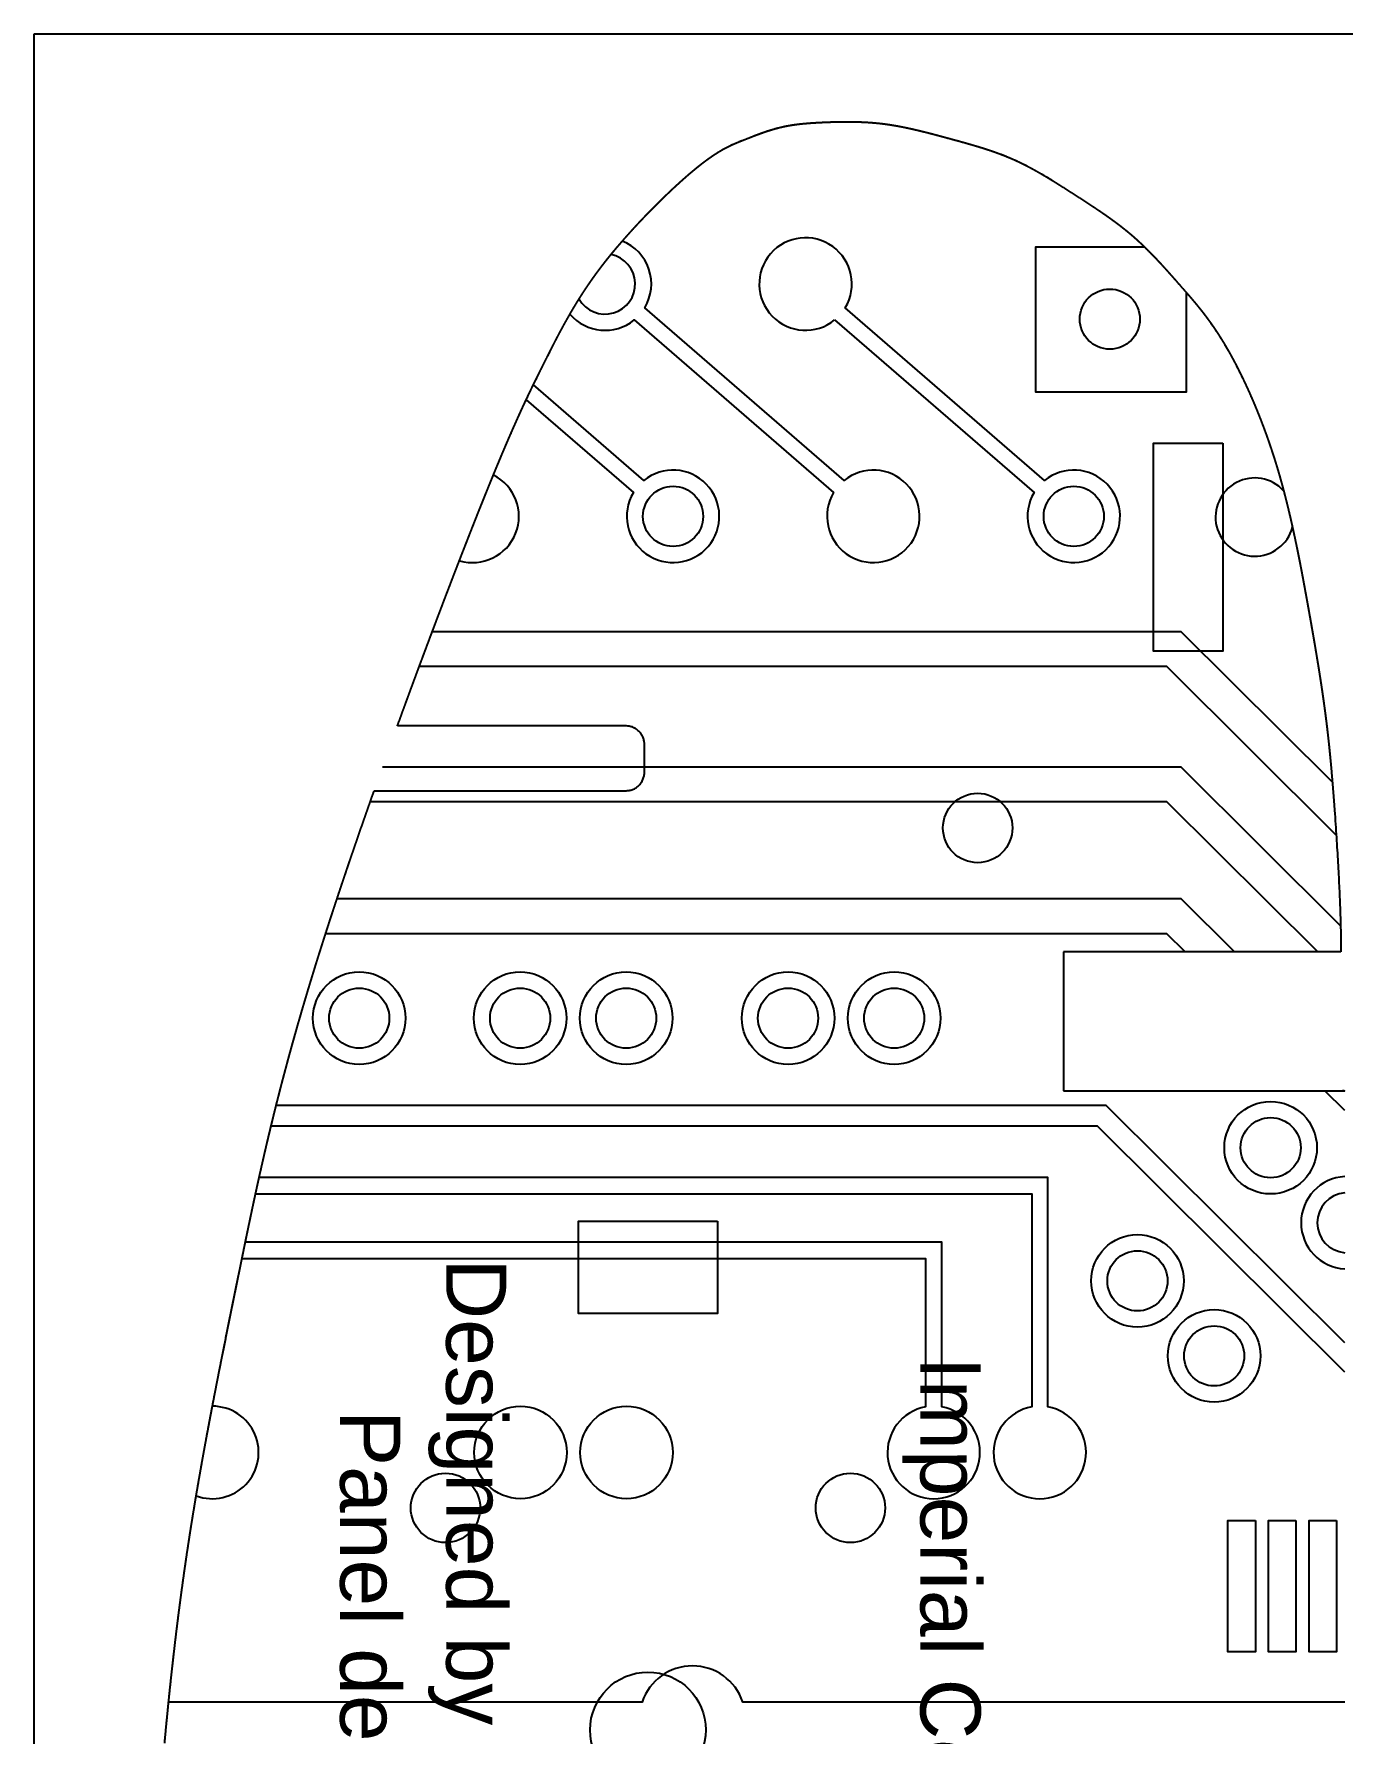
# Model space of a CAD drawing. Header units: millimetres. Extents: x -53 to 1579, y -453 to 381.
# Drawn here: x -53.4 to 3.2, y 307.8 to 381.2 of the extents above; entities that cross this region are included whole.
import ezdxf
from ezdxf.enums import TextEntityAlignment as Align

# ---------------------------------------------------------------- set-up
doc = ezdxf.new("R2010")
doc.units = ezdxf.units.MM
doc.layers.add('design1-etch', color=5, linetype='Continuous')
doc.layers.add('Print', color=250, linetype='Continuous')
doc.layers.add('toCut', color=1, linetype='Continuous', true_color=0xff0000)
doc.styles.get("Standard").update_dxf_attribs({"font": 'Arial.ttf'})

msp = doc.modelspace()

# ---------------------------------------------------------------- linework, layer by layer
for p, q in [((-53.352, 381.237), (96.648, 381.237)), ((-53.352, 381.237), (546.648, 381.237)), ((-53.352, 81.237), (-53.352, 381.237))]:
    msp.add_line(p, q)
at = {"layer": 'design1-etch'}
for points in [[(-30.187, 369.121, 0.405901), (-27.411, 368.87), (-18.793, 361.404, 11.340391), (-18.335, 361.933), (-26.952, 369.399, 0.4608), (-27.925, 372.28, 0.4608)], [(-32.081, 365.417), (-27.448, 361.404, 11.340391), (-26.99, 361.933), (-31.767, 366.072)], [(-34.966, 358.462, 0.915164), (-33.496, 362.166, 0.915164)], [(-43.773, 331.09), (-10.231, 331.09), (-10.231, 321.868, 11.340391), (-9.531, 321.868), (-9.531, 331.79), (-43.62, 331.79)], [(-44.36, 328.29), (-14.816, 328.29), (-14.816, 321.868, 11.340391), (-14.116, 321.868), (-14.116, 328.99), (-44.216, 328.99)], [(3.296, 309.11), (-22.716, 309.11, 0.716425), (-27.072, 309.11), (-47.533, 309.11)]]:
    msp.add_lwpolyline(points, format="xyb", dxfattribs=at)
msp.add_lwpolyline([(-18.747, 368.87), (-10.129, 361.404, 11.340391), (-9.671, 361.933), (-18.288, 369.399, 11.340391)], format="xyb", close=True, dxfattribs=at)
for points in [[(-3.561, 370.073), (-3.561, 365.752), (-10.056, 365.752), (-10.056, 372.037), (-5.363, 372.037)], [(2.764, 348.882), (-3.769, 355.386), (-36.139, 355.386)], [(2.931, 346.599), (-4.389, 353.886), (-36.7, 353.886)], [(3.119, 342.678), (-3.769, 349.536), (-38.286, 349.536)], [(2.133, 341.543), (-4.389, 348.036), (-38.818, 348.036)], [(-1.469, 341.543), (-3.769, 343.834), (-40.257, 343.834)], [(-3.595, 341.543), (-4.389, 342.334), (-40.747, 342.334)], [(3.296, 334.683), (2.432, 335.543)], [(3.296, 324.641), (-7.012, 334.904), (-42.884, 334.904)], [(3.296, 323.379), (-7.381, 334.01), (-43.105, 334.01)]]:
    msp.add_lwpolyline(points, dxfattribs=at)
for points in [[(-0.56, 316.959), (-0.56, 311.281), (-1.747, 311.281), (-1.747, 316.959)], [(1.19, 316.959), (1.19, 311.281), (0.003, 311.281), (0.003, 316.959)], [(2.941, 316.959), (2.941, 311.281), (1.754, 311.281), (1.754, 316.959)]]:
    msp.add_lwpolyline(points, close=True, dxfattribs=at)
for centre, radius in [((-6.855, 368.908), 1.3), ((-25.731, 360.379), 1.3), ((-8.412, 360.379), 1.3), ((-39.295, 338.68), 2), ((-32.343, 338.68), 2), ((-27.758, 338.68), 2), ((-20.761, 338.68), 2), ((-16.176, 338.68), 2), ((-39.295, 338.68), 1.3), ((-32.343, 338.68), 1.3), ((-27.758, 338.68), 1.3), ((-20.761, 338.68), 1.3), ((-16.176, 338.68), 1.3), ((0.096, 333.079), 2), ((0.096, 333.079), 1.3), ((-5.662, 327.32), 2), ((-5.662, 327.32), 1.3), ((-2.345, 324.076), 2), ((-2.345, 324.076), 1.3), ((-32.328, 319.902), 2), ((-27.743, 319.902), 2)]:
    msp.add_circle(centre, radius, dxfattribs=at)
for centre, radius, start, end in [((-28.67, 370.424), 1.3, 210.00919, 78.70406), ((-0.594, 360.347), 1.691, 42.26417, 344.88433), ((3.413, 329.835), 2, 93.33952, 266.66048), ((3.413, 329.835), 1.3, 95.14172, 264.85828), ((-45.643, 319.902), 2, 249.5677, 89.90743)]:
    msp.add_arc(centre, radius, start, end, dxfattribs=at)
at = {"layer": 'toCut'}
for points in [[(-1.968, 363.544), (-1.968, 354.544), (-4.968, 354.544), (-4.968, 363.544)], [(-1.968, 363.544), (-1.968, 354.544), (-4.968, 354.544), (-4.968, 363.544)], [(-23.816, 329.904), (-23.816, 325.904), (-29.816, 325.904), (-29.816, 329.904)]]:
    msp.add_lwpolyline(points, close=True, dxfattribs=at)
for centre, radius in [((-12.566, 346.904), 1.5), ((-35.566, 317.504), 1.5), ((-18.066, 317.504), 1.5), ((-26.816, 307.904), 2.5)]:
    msp.add_circle(centre, radius, dxfattribs=at)
for points in [[(-22.113, 376.876), (-22.036, 376.905), (-21.958, 376.933)], [(-21.958, 376.933), (-21.881, 376.961), (-21.803, 376.988)], [(-21.803, 376.988), (-21.726, 377.015), (-21.648, 377.041)], [(-21.648, 377.041), (-21.57, 377.066), (-21.492, 377.09)], [(-21.492, 377.09), (-21.453, 377.102), (-21.414, 377.114)], [(-21.414, 377.114), (-21.375, 377.125), (-21.336, 377.137)], [(-21.336, 377.137), (-21.297, 377.148), (-21.258, 377.158)], [(-21.258, 377.158), (-21.219, 377.169), (-21.18, 377.179)], [(-21.18, 377.179), (-21.141, 377.189), (-21.102, 377.199)], [(-21.102, 377.199), (-21.063, 377.208), (-21.024, 377.217)], [(-21.024, 377.217), (-20.984, 377.226), (-20.945, 377.235)], [(-20.945, 377.235), (-20.906, 377.243), (-20.866, 377.251)], [(-20.866, 377.251), (-20.827, 377.259), (-20.787, 377.267)], [(-20.787, 377.267), (-20.747, 377.274), (-20.708, 377.281)], [(-20.708, 377.281), (-20.667, 377.288), (-20.627, 377.295)], [(-20.627, 377.295), (-20.587, 377.301), (-20.546, 377.307)], [(-20.546, 377.307), (-20.506, 377.313), (-20.465, 377.319)], [(-20.465, 377.319), (-20.423, 377.325), (-20.382, 377.33)], [(-20.382, 377.33), (-20.34, 377.335), (-20.298, 377.341)], [(-20.298, 377.341), (-20.256, 377.345), (-20.214, 377.35)], [(-20.214, 377.35), (-20.171, 377.355), (-20.128, 377.359)], [(-20.128, 377.359), (-20.084, 377.363), (-20.04, 377.367)], [(-20.04, 377.367), (-19.996, 377.371), (-19.951, 377.375)], [(-19.951, 377.375), (-19.906, 377.379), (-19.861, 377.382)], [(-19.861, 377.382), (-19.815, 377.386), (-19.769, 377.389)], [(-19.769, 377.389), (-19.722, 377.392), (-19.675, 377.395)], [(-19.675, 377.395), (-19.627, 377.398), (-19.58, 377.401)], [(-19.58, 377.401), (-19.531, 377.404), (-19.482, 377.407)], [(-19.482, 377.407), (-19.432, 377.409), (-19.382, 377.412)], [(-19.382, 377.412), (-19.331, 377.414), (-19.281, 377.417)], [(-19.281, 377.417), (-19.228, 377.419), (-19.176, 377.422)], [(-19.176, 377.422), (-19.123, 377.424), (-19.07, 377.426)], [(-19.07, 377.426), (-19.016, 377.428), (-18.961, 377.43)], [(-18.961, 377.43), (-18.906, 377.432), (-18.85, 377.434)], [(-18.85, 377.434), (-18.794, 377.435), (-18.738, 377.437)], [(-18.738, 377.437), (-18.68, 377.438), (-18.623, 377.44)], [(-18.623, 377.44), (-18.564, 377.441), (-18.506, 377.442)], [(-18.506, 377.442), (-18.447, 377.443), (-18.388, 377.444)], [(-18.388, 377.444), (-18.328, 377.444), (-18.268, 377.444)], [(-18.268, 377.444), (-18.207, 377.444), (-18.147, 377.444)], [(-18.147, 377.444), (-18.085, 377.444), (-18.024, 377.443)], [(-18.024, 377.443), (-17.962, 377.442), (-17.9, 377.441)], [(-17.9, 377.441), (-17.837, 377.44), (-17.775, 377.438)], [(-17.775, 377.438), (-17.711, 377.436), (-17.648, 377.434)], [(-17.648, 377.434), (-17.585, 377.431), (-17.521, 377.428)], [(-17.521, 377.428), (-17.457, 377.425), (-17.393, 377.422)], [(-17.393, 377.422), (-17.328, 377.418), (-17.264, 377.414)], [(-17.264, 377.414), (-17.199, 377.409), (-17.134, 377.404)], [(-17.134, 377.404), (-17.069, 377.399), (-17.004, 377.393)], [(-17.004, 377.393), (-16.938, 377.387), (-16.873, 377.381)], [(-16.873, 377.381), (-16.808, 377.374), (-16.742, 377.367)], [(-16.742, 377.367), (-16.676, 377.359), (-16.611, 377.351)], [(-16.611, 377.351), (-16.545, 377.342), (-16.479, 377.333)], [(-16.479, 377.333), (-16.413, 377.323), (-16.348, 377.313)], [(-16.348, 377.313), (-16.282, 377.303), (-16.216, 377.292)], [(-16.216, 377.292), (-16.15, 377.281), (-16.084, 377.27)], [(-16.084, 377.27), (-16.018, 377.258), (-15.952, 377.246)], [(-15.952, 377.246), (-15.886, 377.233), (-15.82, 377.22)], [(-15.82, 377.22), (-15.754, 377.207), (-15.687, 377.193)], [(-15.687, 377.193), (-15.621, 377.179), (-15.555, 377.165)], [(-15.555, 377.165), (-15.489, 377.151), (-15.423, 377.136)], [(-15.423, 377.136), (-15.356, 377.121), (-15.29, 377.106)], [(-15.29, 377.106), (-15.224, 377.091), (-15.157, 377.075)], [(-15.157, 377.075), (-15.091, 377.059), (-15.025, 377.043)], [(-15.025, 377.043), (-14.892, 377.01), (-14.759, 376.977)], [(-14.759, 376.977), (-14.626, 376.942), (-14.493, 376.908)], [(-14.493, 376.908), (-14.36, 376.873), (-14.227, 376.837)], [(-23.755, 376.143), (-23.73, 376.158), (-23.705, 376.173)], [(-23.705, 376.173), (-23.68, 376.187), (-23.656, 376.202)], [(-23.656, 376.202), (-23.631, 376.216), (-23.607, 376.23)], [(-23.607, 376.23), (-23.584, 376.243), (-23.56, 376.256)], [(-23.56, 376.256), (-23.537, 376.269), (-23.514, 376.282)], [(-23.514, 376.282), (-23.491, 376.294), (-23.468, 376.307)], [(-23.468, 376.307), (-23.445, 376.318), (-23.423, 376.33)], [(-23.423, 376.33), (-23.401, 376.341), (-23.379, 376.353)], [(-23.379, 376.353), (-23.357, 376.364), (-23.335, 376.375)], [(-23.335, 376.375), (-23.313, 376.385), (-23.292, 376.396)], [(-23.292, 376.396), (-23.271, 376.406), (-23.25, 376.416)], [(-23.25, 376.416), (-23.229, 376.426), (-23.208, 376.435)], [(-23.208, 376.435), (-23.167, 376.454), (-23.125, 376.473)], [(-23.125, 376.473), (-23.085, 376.49), (-23.045, 376.508)], [(-23.045, 376.508), (-23.005, 376.524), (-22.965, 376.541)], [(-22.965, 376.541), (-22.926, 376.557), (-22.887, 376.573)], [(-22.887, 376.573), (-22.81, 376.604), (-22.732, 376.635)], [(-22.732, 376.635), (-22.577, 376.696), (-22.423, 376.757)], [(-22.423, 376.757), (-22.345, 376.787), (-22.268, 376.817)], [(-22.268, 376.817), (-22.191, 376.847), (-22.113, 376.876)], [(-14.227, 376.837), (-14.094, 376.801), (-13.961, 376.766)], [(-13.961, 376.766), (-13.695, 376.693), (-13.429, 376.621)], [(-13.429, 376.621), (-13.296, 376.584), (-13.163, 376.548)], [(-13.163, 376.548), (-13.031, 376.51), (-12.898, 376.472)], [(-12.898, 376.472), (-12.766, 376.434), (-12.634, 376.395)], [(-12.634, 376.395), (-12.568, 376.375), (-12.502, 376.355)], [(-12.502, 376.355), (-12.436, 376.334), (-12.37, 376.314)], [(-12.37, 376.314), (-12.304, 376.293), (-12.239, 376.272)], [(-12.239, 376.272), (-12.173, 376.251), (-12.108, 376.23)], [(-12.108, 376.23), (-12.043, 376.208), (-11.977, 376.186)], [(-11.977, 376.186), (-11.912, 376.163), (-11.847, 376.14)], [(-24.791, 375.386), (-24.755, 375.416), (-24.718, 375.446)], [(-24.718, 375.446), (-24.683, 375.475), (-24.648, 375.503)], [(-24.648, 375.503), (-24.613, 375.531), (-24.578, 375.559)], [(-24.578, 375.559), (-24.544, 375.585), (-24.511, 375.612)], [(-24.511, 375.612), (-24.478, 375.638), (-24.444, 375.663)], [(-24.444, 375.663), (-24.412, 375.688), (-24.38, 375.713)], [(-24.38, 375.713), (-24.348, 375.736), (-24.317, 375.76)], [(-24.317, 375.76), (-24.286, 375.783), (-24.255, 375.806)], [(-24.255, 375.806), (-24.225, 375.828), (-24.194, 375.85)], [(-24.194, 375.85), (-24.165, 375.871), (-24.135, 375.892)], [(-24.135, 375.892), (-24.106, 375.912), (-24.077, 375.932)], [(-24.077, 375.932), (-24.049, 375.951), (-24.021, 375.971)], [(-24.021, 375.971), (-23.993, 375.99), (-23.965, 376.008)], [(-23.965, 376.008), (-23.938, 376.026), (-23.911, 376.044)], [(-23.911, 376.044), (-23.884, 376.061), (-23.858, 376.078)], [(-23.858, 376.078), (-23.832, 376.095), (-23.806, 376.111)], [(-23.806, 376.111), (-23.78, 376.127), (-23.755, 376.143)], [(-11.847, 376.14), (-11.782, 376.117), (-11.717, 376.094)], [(-11.717, 376.094), (-11.653, 376.07), (-11.588, 376.046)], [(-11.588, 376.046), (-11.523, 376.021), (-11.459, 375.996)], [(-11.459, 375.996), (-11.395, 375.971), (-11.331, 375.945)], [(-11.331, 375.945), (-11.267, 375.919), (-11.203, 375.893)], [(-11.203, 375.893), (-11.139, 375.865), (-11.075, 375.838)], [(-11.075, 375.838), (-11.012, 375.81), (-10.949, 375.782)], [(-10.949, 375.782), (-10.886, 375.753), (-10.823, 375.723)], [(-10.823, 375.723), (-10.76, 375.693), (-10.697, 375.663)], [(-10.697, 375.663), (-10.635, 375.632), (-10.572, 375.601)], [(-10.572, 375.601), (-10.51, 375.57), (-10.448, 375.538)], [(-10.448, 375.538), (-10.386, 375.505), (-10.324, 375.473)], [(-10.324, 375.473), (-10.262, 375.44), (-10.2, 375.407)], [(-25.605, 374.671), (-25.561, 374.711), (-25.517, 374.752)], [(-25.517, 374.752), (-25.474, 374.791), (-25.431, 374.83)], [(-25.431, 374.83), (-25.388, 374.869), (-25.345, 374.907)], [(-25.345, 374.907), (-25.303, 374.945), (-25.262, 374.982)], [(-25.262, 374.982), (-25.22, 375.018), (-25.179, 375.055)], [(-25.179, 375.055), (-25.139, 375.09), (-25.098, 375.126)], [(-25.098, 375.126), (-25.058, 375.16), (-25.019, 375.194)], [(-25.019, 375.194), (-24.98, 375.227), (-24.941, 375.26)], [(-24.941, 375.26), (-24.903, 375.293), (-24.865, 375.325)], [(-24.865, 375.325), (-24.828, 375.355), (-24.791, 375.386)], [(-10.2, 375.407), (-10.139, 375.373), (-10.077, 375.339)], [(-10.077, 375.339), (-10.016, 375.304), (-9.954, 375.27)], [(-9.954, 375.27), (-9.893, 375.234), (-9.832, 375.199)], [(-9.832, 375.199), (-9.771, 375.164), (-9.71, 375.128)], [(-9.71, 375.128), (-9.649, 375.092), (-9.588, 375.056)], [(-9.588, 375.056), (-9.527, 375.019), (-9.467, 374.982)], [(-9.467, 374.982), (-9.406, 374.945), (-9.346, 374.908)], [(-9.346, 374.908), (-9.225, 374.833), (-9.104, 374.758)], [(-9.104, 374.758), (-8.983, 374.682), (-8.863, 374.606)], [(-26.435, 373.873), (-26.388, 373.92), (-26.34, 373.967)], [(-26.34, 373.967), (-26.293, 374.014), (-26.246, 374.06)], [(-26.246, 374.06), (-26.199, 374.106), (-26.152, 374.152)], [(-26.152, 374.152), (-26.105, 374.197), (-26.059, 374.243)], [(-26.059, 374.243), (-26.012, 374.287), (-25.966, 374.331)], [(-25.966, 374.331), (-25.92, 374.375), (-25.874, 374.419)], [(-25.874, 374.419), (-25.829, 374.462), (-25.783, 374.505)], [(-25.783, 374.505), (-25.739, 374.547), (-25.694, 374.589)], [(-25.694, 374.589), (-25.649, 374.63), (-25.605, 374.671)], [(-8.863, 374.606), (-8.622, 374.452), (-8.382, 374.297)], [(-8.382, 374.297), (-8.142, 374.142), (-7.902, 373.987)], [(-7.902, 373.987), (-7.783, 373.909), (-7.663, 373.831)], [(-27.109, 373.181), (-27.061, 373.231), (-27.012, 373.282)], [(-27.012, 373.282), (-26.964, 373.333), (-26.916, 373.383)], [(-26.916, 373.383), (-26.868, 373.433), (-26.819, 373.483)], [(-26.819, 373.483), (-26.771, 373.533), (-26.723, 373.582)], [(-26.723, 373.582), (-26.675, 373.631), (-26.627, 373.68)], [(-26.627, 373.68), (-26.579, 373.729), (-26.531, 373.777)], [(-26.531, 373.777), (-26.483, 373.825), (-26.435, 373.873)], [(-7.663, 373.831), (-7.545, 373.752), (-7.426, 373.673)], [(-7.426, 373.673), (-7.308, 373.593), (-7.19, 373.513)], [(-7.19, 373.513), (-7.132, 373.472), (-7.073, 373.432)], [(-7.073, 373.432), (-7.015, 373.391), (-6.957, 373.35)], [(-6.957, 373.35), (-6.899, 373.309), (-6.841, 373.268)], [(-6.841, 373.268), (-6.784, 373.226), (-6.726, 373.184)], [(-27.777, 372.449), (-27.683, 372.555), (-27.588, 372.661)], [(-27.588, 372.661), (-27.493, 372.766), (-27.397, 372.871)], [(-27.397, 372.871), (-27.301, 372.974), (-27.205, 373.078)], [(-27.205, 373.078), (-27.157, 373.129), (-27.109, 373.181)], [(-6.726, 373.184), (-6.669, 373.142), (-6.612, 373.1)], [(-6.612, 373.1), (-6.555, 373.057), (-6.499, 373.015)], [(-6.499, 373.015), (-6.442, 372.972), (-6.386, 372.928)], [(-6.386, 372.928), (-6.331, 372.885), (-6.275, 372.841)], [(-6.275, 372.841), (-6.22, 372.797), (-6.164, 372.752)], [(-6.164, 372.752), (-6.11, 372.707), (-6.055, 372.662)], [(-6.055, 372.662), (-6.001, 372.617), (-5.947, 372.571)], [(-5.947, 372.571), (-5.893, 372.525), (-5.84, 372.479)], [(-28.415, 371.7), (-28.371, 371.753), (-28.327, 371.807)], [(-28.327, 371.807), (-28.282, 371.861), (-28.237, 371.914)], [(-28.237, 371.914), (-28.192, 371.968), (-28.147, 372.022)], [(-28.147, 372.022), (-28.101, 372.075), (-28.056, 372.129)], [(-28.056, 372.129), (-28.01, 372.182), (-27.964, 372.236)], [(-27.964, 372.236), (-27.871, 372.342), (-27.777, 372.449)], [(-5.84, 372.479), (-5.787, 372.432), (-5.734, 372.385)], [(-5.734, 372.385), (-5.682, 372.337), (-5.629, 372.289)], [(-5.629, 372.289), (-5.578, 372.241), (-5.526, 372.193)], [(-5.526, 372.193), (-5.474, 372.144), (-5.423, 372.095)], [(-5.423, 372.095), (-5.372, 372.046), (-5.321, 371.996)], [(-5.321, 371.996), (-5.271, 371.946), (-5.221, 371.896)], [(-5.221, 371.896), (-5.171, 371.846), (-5.121, 371.796)], [(-5.121, 371.796), (-5.071, 371.745), (-5.021, 371.694)], [(-28.995, 370.953), (-28.956, 371.006), (-28.916, 371.059)], [(-28.916, 371.059), (-28.876, 371.112), (-28.836, 371.165)], [(-28.836, 371.165), (-28.796, 371.218), (-28.755, 371.271)], [(-28.755, 371.271), (-28.713, 371.325), (-28.672, 371.378)], [(-28.672, 371.378), (-28.63, 371.431), (-28.587, 371.485)], [(-28.587, 371.485), (-28.545, 371.539), (-28.502, 371.592)], [(-28.502, 371.592), (-28.458, 371.646), (-28.415, 371.7)], [(-5.021, 371.694), (-4.972, 371.643), (-4.923, 371.592)], [(-4.923, 371.592), (-4.874, 371.54), (-4.825, 371.488)], [(-4.825, 371.488), (-4.776, 371.436), (-4.728, 371.384)], [(-4.728, 371.384), (-4.68, 371.332), (-4.631, 371.28)], [(-4.631, 371.28), (-4.535, 371.174), (-4.439, 371.069)], [(-4.439, 371.069), (-4.344, 370.962), (-4.249, 370.856)], [(-29.508, 370.22), (-29.473, 370.272), (-29.438, 370.324)], [(-29.438, 370.324), (-29.403, 370.376), (-29.368, 370.428)], [(-29.368, 370.428), (-29.332, 370.48), (-29.296, 370.532)], [(-29.296, 370.532), (-29.259, 370.585), (-29.223, 370.637)], [(-29.223, 370.637), (-29.185, 370.69), (-29.148, 370.742)], [(-29.148, 370.742), (-29.11, 370.795), (-29.072, 370.847)], [(-29.072, 370.847), (-29.034, 370.9), (-28.995, 370.953)], [(-4.249, 370.856), (-4.154, 370.749), (-4.06, 370.642)], [(-4.06, 370.642), (-3.871, 370.427), (-3.682, 370.212)], [(-29.964, 369.5), (-29.933, 369.551), (-29.902, 369.602)], [(-29.902, 369.602), (-29.87, 369.654), (-29.839, 369.705)], [(-29.839, 369.705), (-29.807, 369.756), (-29.775, 369.807)], [(-29.775, 369.807), (-29.742, 369.859), (-29.71, 369.91)], [(-29.71, 369.91), (-29.677, 369.962), (-29.643, 370.013)], [(-29.643, 370.013), (-29.61, 370.065), (-29.576, 370.117)], [(-29.576, 370.117), (-29.542, 370.168), (-29.508, 370.22)], [(-3.682, 370.212), (-3.588, 370.104), (-3.494, 369.996)], [(-3.494, 369.996), (-3.446, 369.941), (-3.399, 369.886)], [(-3.399, 369.886), (-3.352, 369.83), (-3.304, 369.775)], [(-3.304, 369.775), (-3.257, 369.718), (-3.21, 369.662)], [(-3.21, 369.662), (-3.162, 369.605), (-3.114, 369.547)], [(-3.114, 369.547), (-3.067, 369.489), (-3.019, 369.43)], [(-30.431, 368.689), (-30.375, 368.79), (-30.319, 368.891)], [(-30.319, 368.891), (-30.261, 368.992), (-30.203, 369.093)], [(-30.203, 369.093), (-30.174, 369.144), (-30.145, 369.195)], [(-30.145, 369.195), (-30.115, 369.246), (-30.085, 369.296)], [(-30.085, 369.296), (-30.055, 369.347), (-30.025, 369.398)], [(-30.025, 369.398), (-29.994, 369.449), (-29.964, 369.5)], [(-3.019, 369.43), (-2.971, 369.37), (-2.923, 369.31)], [(-2.923, 369.31), (-2.875, 369.249), (-2.827, 369.187)], [(-2.827, 369.187), (-2.803, 369.156), (-2.779, 369.125)], [(-2.779, 369.125), (-2.755, 369.093), (-2.731, 369.061)], [(-2.731, 369.061), (-2.707, 369.029), (-2.683, 368.997)], [(-2.683, 368.997), (-2.658, 368.964), (-2.634, 368.931)], [(-2.634, 368.931), (-2.61, 368.898), (-2.586, 368.865)], [(-2.586, 368.865), (-2.561, 368.831), (-2.537, 368.798)], [(-30.857, 367.887), (-30.805, 367.987), (-30.753, 368.087)], [(-30.753, 368.087), (-30.701, 368.187), (-30.648, 368.287)], [(-30.648, 368.287), (-30.594, 368.388), (-30.54, 368.488)], [(-30.54, 368.488), (-30.486, 368.589), (-30.431, 368.689)], [(-2.537, 368.798), (-2.512, 368.764), (-2.488, 368.729)], [(-2.488, 368.729), (-2.464, 368.695), (-2.439, 368.66)], [(-2.439, 368.66), (-2.415, 368.624), (-2.39, 368.589)], [(-2.39, 368.589), (-2.365, 368.553), (-2.341, 368.517)], [(-2.341, 368.517), (-2.316, 368.481), (-2.291, 368.444)], [(-2.291, 368.444), (-2.267, 368.407), (-2.242, 368.37)], [(-2.242, 368.37), (-2.217, 368.332), (-2.192, 368.294)], [(-2.192, 368.294), (-2.167, 368.256), (-2.143, 368.217)], [(-2.143, 368.217), (-2.118, 368.178), (-2.093, 368.139)], [(-2.093, 368.139), (-2.068, 368.099), (-2.042, 368.059)], [(-31.161, 367.289), (-31.111, 367.388), (-31.061, 367.488)], [(-31.061, 367.488), (-31.01, 367.588), (-30.959, 367.687)], [(-30.959, 367.687), (-30.908, 367.787), (-30.857, 367.887)], [(-2.042, 368.059), (-2.017, 368.019), (-1.992, 367.978)], [(-1.992, 367.978), (-1.967, 367.937), (-1.942, 367.895)], [(-1.942, 367.895), (-1.916, 367.853), (-1.891, 367.811)], [(-1.891, 367.811), (-1.866, 367.768), (-1.84, 367.725)], [(-1.84, 367.725), (-1.815, 367.681), (-1.789, 367.638)], [(-1.789, 367.638), (-1.764, 367.593), (-1.738, 367.549)], [(-1.738, 367.549), (-1.712, 367.503), (-1.687, 367.458)], [(-1.687, 367.458), (-1.661, 367.412), (-1.635, 367.365)], [(-1.635, 367.365), (-1.609, 367.318), (-1.584, 367.271)], [(-31.56, 366.49), (-31.51, 366.591), (-31.46, 366.691)], [(-31.46, 366.691), (-31.41, 366.791), (-31.36, 366.891)], [(-31.36, 366.891), (-31.261, 367.09), (-31.161, 367.289)], [(-1.584, 367.271), (-1.558, 367.223), (-1.532, 367.175)], [(-1.532, 367.175), (-1.506, 367.127), (-1.48, 367.078)], [(-1.48, 367.078), (-1.454, 367.029), (-1.428, 366.979)], [(-1.428, 366.979), (-1.402, 366.929), (-1.376, 366.879)], [(-1.376, 366.879), (-1.35, 366.828), (-1.323, 366.777)], [(-1.323, 366.777), (-1.297, 366.725), (-1.271, 366.673)], [(-1.271, 366.673), (-1.245, 366.62), (-1.219, 366.568)], [(-31.872, 365.855), (-31.845, 365.911), (-31.818, 365.966)], [(-31.818, 365.966), (-31.792, 366.02), (-31.765, 366.074)], [(-31.765, 366.074), (-31.739, 366.127), (-31.713, 366.18)], [(-31.713, 366.18), (-31.688, 366.233), (-31.662, 366.285)], [(-31.662, 366.285), (-31.636, 366.337), (-31.611, 366.388)], [(-31.611, 366.388), (-31.586, 366.439), (-31.56, 366.49)], [(-1.219, 366.568), (-1.193, 366.515), (-1.167, 366.462)], [(-1.167, 366.462), (-1.141, 366.408), (-1.114, 366.354)], [(-1.114, 366.354), (-1.088, 366.299), (-1.062, 366.244)], [(-1.062, 366.244), (-1.036, 366.189), (-1.01, 366.134)], [(-1.01, 366.134), (-0.984, 366.078), (-0.958, 366.022)], [(-0.958, 366.022), (-0.932, 365.965), (-0.906, 365.908)], [(-0.906, 365.908), (-0.88, 365.851), (-0.854, 365.794)], [(-32.243, 365.068), (-32.228, 365.101), (-32.213, 365.134)], [(-32.213, 365.134), (-32.198, 365.166), (-32.183, 365.198)], [(-32.183, 365.198), (-32.168, 365.23), (-32.153, 365.262)], [(-32.153, 365.262), (-32.139, 365.294), (-32.124, 365.325)], [(-32.124, 365.325), (-32.109, 365.356), (-32.095, 365.387)], [(-32.095, 365.387), (-32.08, 365.418), (-32.066, 365.448)], [(-32.066, 365.448), (-32.052, 365.478), (-32.037, 365.509)], [(-32.037, 365.509), (-32.023, 365.538), (-32.009, 365.568)], [(-32.009, 365.568), (-31.995, 365.598), (-31.981, 365.627)], [(-31.981, 365.627), (-31.954, 365.685), (-31.926, 365.743)], [(-31.926, 365.743), (-31.899, 365.799), (-31.872, 365.855)], [(-0.854, 365.794), (-0.828, 365.736), (-0.802, 365.678)], [(-0.802, 365.678), (-0.777, 365.619), (-0.751, 365.561)], [(-0.751, 365.561), (-0.725, 365.501), (-0.7, 365.442)], [(-0.7, 365.442), (-0.674, 365.382), (-0.648, 365.323)], [(-0.648, 365.323), (-0.623, 365.262), (-0.597, 365.202)], [(-0.597, 365.202), (-0.572, 365.141), (-0.547, 365.08)], [(-32.567, 364.35), (-32.55, 364.389), (-32.533, 364.427)], [(-32.533, 364.427), (-32.516, 364.465), (-32.499, 364.503)], [(-32.499, 364.503), (-32.483, 364.541), (-32.466, 364.578)], [(-32.466, 364.578), (-32.45, 364.615), (-32.433, 364.651)], [(-32.433, 364.651), (-32.417, 364.687), (-32.4, 364.723)], [(-32.4, 364.723), (-32.384, 364.759), (-32.368, 364.795)], [(-32.368, 364.795), (-32.352, 364.829), (-32.337, 364.864)], [(-32.337, 364.864), (-32.321, 364.899), (-32.305, 364.933)], [(-32.305, 364.933), (-32.29, 364.967), (-32.274, 365.001)], [(-32.274, 365.001), (-32.259, 365.034), (-32.243, 365.068)], [(-0.547, 365.08), (-0.521, 365.018), (-0.496, 364.957)], [(-0.496, 364.957), (-0.471, 364.895), (-0.446, 364.832)], [(-0.446, 364.832), (-0.421, 364.77), (-0.396, 364.707)], [(-0.396, 364.707), (-0.371, 364.644), (-0.346, 364.581)], [(-0.346, 364.581), (-0.321, 364.517), (-0.297, 364.454)], [(-0.297, 364.454), (-0.272, 364.389), (-0.248, 364.325)], [(-32.897, 363.594), (-32.878, 363.639), (-32.858, 363.684)], [(-32.858, 363.684), (-32.839, 363.728), (-32.82, 363.773)], [(-32.82, 363.773), (-32.802, 363.816), (-32.783, 363.859)], [(-32.783, 363.859), (-32.764, 363.902), (-32.746, 363.945)], [(-32.746, 363.945), (-32.727, 363.987), (-32.709, 364.029)], [(-32.709, 364.029), (-32.691, 364.07), (-32.673, 364.111)], [(-32.673, 364.111), (-32.655, 364.152), (-32.637, 364.192)], [(-32.637, 364.192), (-32.62, 364.232), (-32.602, 364.272)], [(-32.602, 364.272), (-32.585, 364.311), (-32.567, 364.35)], [(-0.248, 364.325), (-0.223, 364.26), (-0.199, 364.196)], [(-0.199, 364.196), (-0.175, 364.131), (-0.151, 364.066)], [(-0.151, 364.066), (-0.127, 364), (-0.103, 363.934)], [(-0.103, 363.934), (-0.079, 363.868), (-0.056, 363.802)], [(-0.056, 363.802), (-0.032, 363.736), (-0.009, 363.669)], [(-0.009, 363.669), (0.015, 363.602), (0.038, 363.535)], [(-33.183, 362.919), (-33.162, 362.97), (-33.141, 363.021)], [(-33.141, 363.021), (-33.12, 363.071), (-33.099, 363.12)], [(-33.099, 363.12), (-33.078, 363.17), (-33.057, 363.219)], [(-33.057, 363.219), (-33.037, 363.267), (-33.016, 363.315)], [(-33.016, 363.315), (-32.996, 363.362), (-32.976, 363.41)], [(-32.976, 363.41), (-32.956, 363.456), (-32.936, 363.503)], [(-32.936, 363.503), (-32.917, 363.549), (-32.897, 363.594)], [(0.038, 363.535), (0.061, 363.468), (0.084, 363.4)], [(0.084, 363.4), (0.107, 363.333), (0.129, 363.265)], [(0.129, 363.265), (0.152, 363.197), (0.174, 363.129)], [(0.174, 363.129), (0.197, 363.06), (0.219, 362.992)], [(0.219, 362.992), (0.241, 362.923), (0.263, 362.854)], [(-33.5, 362.156), (-33.476, 362.214), (-33.452, 362.271)], [(-33.452, 362.271), (-33.429, 362.327), (-33.406, 362.384)], [(-33.406, 362.384), (-33.383, 362.439), (-33.36, 362.495)], [(-33.36, 362.495), (-33.338, 362.549), (-33.315, 362.604)], [(-33.315, 362.604), (-33.293, 362.657), (-33.27, 362.711)], [(-33.27, 362.711), (-33.248, 362.763), (-33.227, 362.816)], [(-33.227, 362.816), (-33.205, 362.867), (-33.183, 362.919)], [(0.263, 362.854), (0.285, 362.785), (0.306, 362.715)], [(0.306, 362.715), (0.328, 362.646), (0.349, 362.576)], [(0.349, 362.576), (0.37, 362.506), (0.391, 362.436)], [(0.391, 362.436), (0.412, 362.366), (0.433, 362.296)], [(0.433, 362.296), (0.453, 362.225), (0.474, 362.155)], [(-33.797, 361.425), (-33.771, 361.489), (-33.746, 361.552)], [(-33.746, 361.552), (-33.72, 361.615), (-33.695, 361.677)], [(-33.695, 361.677), (-33.67, 361.739), (-33.645, 361.8)], [(-33.645, 361.8), (-33.62, 361.861), (-33.596, 361.921)], [(-33.596, 361.921), (-33.572, 361.98), (-33.547, 362.04)], [(-33.547, 362.04), (-33.523, 362.098), (-33.5, 362.156)], [(0.474, 362.155), (0.494, 362.084), (0.514, 362.013)], [(0.514, 362.013), (0.553, 361.871), (0.593, 361.728)], [(0.593, 361.728), (0.631, 361.585), (0.669, 361.442)], [(-34.122, 360.615), (-34.094, 360.686), (-34.066, 360.756)], [(-34.066, 360.756), (-34.038, 360.825), (-34.01, 360.894)], [(-34.01, 360.894), (-33.983, 360.962), (-33.956, 361.03)], [(-33.956, 361.03), (-33.929, 361.097), (-33.902, 361.164)], [(-33.902, 361.164), (-33.876, 361.23), (-33.849, 361.296)], [(-33.849, 361.296), (-33.823, 361.36), (-33.797, 361.425)], [(0.669, 361.442), (0.706, 361.297), (0.743, 361.153)], [(0.743, 361.153), (0.78, 361.009), (0.816, 360.864)], [(0.816, 360.864), (0.851, 360.719), (0.886, 360.574)], [(-34.414, 359.876), (-34.384, 359.952), (-34.354, 360.028)], [(-34.354, 360.028), (-34.324, 360.104), (-34.295, 360.179)], [(-34.295, 360.179), (-34.266, 360.253), (-34.236, 360.327)], [(-34.236, 360.327), (-34.207, 360.399), (-34.179, 360.472)], [(-34.179, 360.472), (-34.15, 360.544), (-34.122, 360.615)], [(0.886, 360.574), (0.92, 360.428), (0.954, 360.283)], [(0.954, 360.283), (0.987, 360.137), (1.02, 359.992)], [(1.02, 359.992), (1.052, 359.846), (1.084, 359.7)], [(-34.664, 359.239), (-34.632, 359.321), (-34.6, 359.402)], [(-34.6, 359.402), (-34.569, 359.482), (-34.537, 359.562)], [(-34.537, 359.562), (-34.506, 359.641), (-34.475, 359.72)], [(-34.475, 359.72), (-34.445, 359.798), (-34.414, 359.876)], [(1.084, 359.7), (1.115, 359.555), (1.147, 359.409)], [(1.147, 359.409), (1.177, 359.264), (1.208, 359.119)], [(-34.995, 358.387), (-34.961, 358.475), (-34.927, 358.562)], [(-34.927, 358.562), (-34.894, 358.649), (-34.86, 358.735)], [(-34.86, 358.735), (-34.827, 358.82), (-34.794, 358.906)], [(-34.794, 358.906), (-34.761, 358.99), (-34.728, 359.074)], [(-34.728, 359.074), (-34.696, 359.156), (-34.664, 359.239)], [(1.208, 359.119), (1.237, 358.974), (1.267, 358.829)], [(1.267, 358.829), (1.296, 358.685), (1.324, 358.541)], [(1.324, 358.541), (1.353, 358.397), (1.381, 358.254)], [(-35.273, 357.665), (-35.238, 357.757), (-35.202, 357.849)], [(-35.202, 357.849), (-35.167, 357.94), (-35.133, 358.031)], [(-35.133, 358.031), (-35.098, 358.12), (-35.063, 358.21)], [(-35.063, 358.21), (-35.029, 358.299), (-34.995, 358.387)], [(1.381, 358.254), (1.408, 358.111), (1.436, 357.968)], [(1.436, 357.968), (1.462, 357.827), (1.489, 357.685)], [(-35.562, 356.91), (-35.526, 357.006), (-35.489, 357.101)], [(-35.489, 357.101), (-35.453, 357.196), (-35.416, 357.291)], [(-35.416, 357.291), (-35.38, 357.385), (-35.344, 357.479)], [(-35.344, 357.479), (-35.309, 357.572), (-35.273, 357.665)], [(1.489, 357.685), (1.515, 357.544), (1.541, 357.404)], [(1.541, 357.404), (1.567, 357.265), (1.592, 357.125)], [(1.592, 357.125), (1.605, 357.056), (1.618, 356.987)], [(-35.861, 356.124), (-35.823, 356.224), (-35.785, 356.323)], [(-35.785, 356.323), (-35.748, 356.422), (-35.71, 356.52)], [(-35.71, 356.52), (-35.673, 356.618), (-35.636, 356.716)], [(-35.636, 356.716), (-35.599, 356.813), (-35.562, 356.91)], [(1.618, 356.987), (1.63, 356.918), (1.642, 356.85)], [(1.642, 356.85), (1.655, 356.781), (1.667, 356.713)], [(1.667, 356.713), (1.679, 356.645), (1.692, 356.577)], [(1.692, 356.577), (1.704, 356.51), (1.716, 356.442)], [(1.716, 356.442), (1.728, 356.375), (1.74, 356.308)], [(-36.09, 355.517), (-36.052, 355.619), (-36.013, 355.721)], [(-36.013, 355.721), (-35.975, 355.822), (-35.937, 355.923)], [(-35.937, 355.923), (-35.899, 356.024), (-35.861, 356.124)], [(1.74, 356.308), (1.752, 356.242), (1.763, 356.175)], [(1.763, 356.175), (1.775, 356.109), (1.787, 356.043)], [(1.787, 356.043), (1.799, 355.977), (1.81, 355.911)], [(1.81, 355.911), (1.822, 355.846), (1.833, 355.781)], [(1.833, 355.781), (1.845, 355.716), (1.856, 355.651)], [(1.856, 355.651), (1.867, 355.586), (1.879, 355.522)], [(-36.402, 354.686), (-36.363, 354.791), (-36.323, 354.896)], [(-36.323, 354.896), (-36.284, 355), (-36.245, 355.105)], [(-36.245, 355.105), (-36.206, 355.208), (-36.167, 355.312)], [(-36.167, 355.312), (-36.129, 355.414), (-36.09, 355.517)], [(1.879, 355.522), (1.901, 355.394), (1.923, 355.266)], [(1.923, 355.266), (1.945, 355.14), (1.967, 355.013)], [(1.967, 355.013), (1.988, 354.888), (2.01, 354.763)], [(-36.64, 354.049), (-36.6, 354.156), (-36.56, 354.262)], [(-36.56, 354.262), (-36.52, 354.369), (-36.481, 354.475)], [(-36.481, 354.475), (-36.441, 354.581), (-36.402, 354.686)], [(2.01, 354.763), (2.03, 354.639), (2.051, 354.516)], [(2.051, 354.516), (2.072, 354.393), (2.092, 354.27)], [(2.092, 354.27), (2.112, 354.149), (2.132, 354.027)], [(-36.961, 353.182), (-36.921, 353.291), (-36.88, 353.4)], [(-36.88, 353.4), (-36.84, 353.509), (-36.8, 353.618)], [(-36.8, 353.618), (-36.76, 353.726), (-36.72, 353.834)], [(-36.72, 353.834), (-36.68, 353.941), (-36.64, 354.049)], [(2.132, 354.027), (2.152, 353.907), (2.171, 353.786)], [(2.171, 353.786), (2.19, 353.667), (2.209, 353.547)], [(2.209, 353.547), (2.227, 353.428), (2.246, 353.31)], [(-37.204, 352.521), (-37.164, 352.632), (-37.123, 352.742)], [(-37.123, 352.742), (-37.083, 352.853), (-37.042, 352.963)], [(-37.042, 352.963), (-37.001, 353.072), (-36.961, 353.182)], [(2.246, 353.31), (2.264, 353.192), (2.282, 353.073)], [(2.282, 353.073), (2.299, 352.956), (2.317, 352.839)], [(2.317, 352.839), (2.334, 352.722), (2.351, 352.605)], [(-37.449, 351.853), (-37.368, 352.076), (-37.286, 352.299)], [(-37.286, 352.299), (-37.245, 352.41), (-37.204, 352.521)], [(2.351, 352.605), (2.367, 352.489), (2.384, 352.372)], [(2.384, 352.372), (2.4, 352.256), (2.416, 352.14)], [(2.416, 352.14), (2.431, 352.025), (2.447, 351.909)], [(2.447, 351.909), (2.462, 351.793), (2.477, 351.678)], [(-37.645, 351.316), (-37.629, 351.36), (-37.613, 351.403)], [(-37.613, 351.403), (-37.531, 351.628), (-37.449, 351.853)], [(2.477, 351.678), (2.491, 351.563), (2.506, 351.447)], [(2.506, 351.447), (2.52, 351.332), (2.534, 351.217)], [(2.534, 351.217), (2.547, 351.101), (2.56, 350.986)], [(2.56, 350.986), (2.573, 350.87), (2.586, 350.755)], [(2.586, 350.755), (2.599, 350.639), (2.611, 350.524)], [(2.611, 350.524), (2.623, 350.408), (2.635, 350.293)], [(2.635, 350.293), (2.646, 350.177), (2.658, 350.062)], [(2.658, 350.062), (2.669, 349.946), (2.68, 349.831)], [(2.68, 349.831), (2.701, 349.599), (2.722, 349.368)], [(2.722, 349.368), (2.742, 349.136), (2.762, 348.905)], [(-38.758, 348.207), (-38.703, 348.362), (-38.648, 348.516)], [(2.762, 348.905), (2.781, 348.673), (2.799, 348.441)], [(2.799, 348.441), (2.817, 348.21), (2.835, 347.978)], [(-39.08, 347.29), (-38.999, 347.519), (-38.919, 347.748)], [(-38.919, 347.748), (-38.839, 347.978), (-38.758, 348.207)], [(2.835, 347.978), (2.852, 347.746), (2.869, 347.514)], [(2.869, 347.514), (3.134, 343.736), (3.134, 341.543)], [(-39.396, 346.376), (-39.318, 346.604), (-39.239, 346.832)], [(-39.239, 346.832), (-39.159, 347.061), (-39.08, 347.29)], [(-39.553, 345.921), (-39.474, 346.149), (-39.396, 346.376)], [(-39.784, 345.244), (-39.745, 345.356), (-39.707, 345.469)], [(-39.707, 345.469), (-39.63, 345.695), (-39.553, 345.921)], [(-40.085, 344.349), (-40.048, 344.461), (-40.01, 344.572)], [(-40.01, 344.572), (-39.973, 344.683), (-39.935, 344.795)], [(-39.935, 344.795), (-39.898, 344.907), (-39.86, 345.019)], [(-39.86, 345.019), (-39.822, 345.131), (-39.784, 345.244)], [(-40.305, 343.688), (-40.269, 343.797), (-40.232, 343.907)], [(-40.232, 343.907), (-40.196, 344.018), (-40.159, 344.128)], [(-40.159, 344.128), (-40.122, 344.239), (-40.085, 344.349)], [(-40.519, 343.035), (-40.484, 343.143), (-40.449, 343.251)], [(-40.449, 343.251), (-40.413, 343.36), (-40.377, 343.469)], [(-40.377, 343.469), (-40.341, 343.578), (-40.305, 343.688)], [(-40.796, 342.181), (-40.762, 342.286), (-40.728, 342.392)], [(-40.728, 342.392), (-40.693, 342.499), (-40.659, 342.605)], [(-40.659, 342.605), (-40.624, 342.712), (-40.59, 342.819)], [(-40.59, 342.819), (-40.555, 342.927), (-40.519, 343.035)], [(-40.995, 341.554), (-40.962, 341.658), (-40.929, 341.761)], [(-40.929, 341.761), (-40.896, 341.866), (-40.863, 341.97)], [(-40.863, 341.97), (-40.829, 342.075), (-40.796, 342.181)], [(-41.249, 340.739), (-41.218, 340.839), (-41.187, 340.94)], [(-41.187, 340.94), (-41.155, 341.042), (-41.124, 341.143)], [(-41.124, 341.143), (-41.092, 341.246), (-41.06, 341.348)], [(-41.06, 341.348), (-41.027, 341.451), (-40.995, 341.554)], [(-8.86, 341.543), (-8.86, 338.543), (-8.86, 335.543)], [(-41.431, 340.143), (-41.401, 340.241), (-41.371, 340.34)], [(-41.371, 340.34), (-41.341, 340.439), (-41.311, 340.539)], [(-41.311, 340.539), (-41.28, 340.639), (-41.249, 340.739)], [(-41.663, 339.367), (-41.635, 339.463), (-41.606, 339.559)], [(-41.606, 339.559), (-41.578, 339.656), (-41.549, 339.752)], [(-41.549, 339.752), (-41.52, 339.849), (-41.49, 339.947)], [(-41.49, 339.947), (-41.461, 340.045), (-41.431, 340.143)], [(-41.883, 338.613), (-41.856, 338.707), (-41.829, 338.8)], [(-41.829, 338.8), (-41.802, 338.894), (-41.775, 338.988)], [(-41.775, 338.988), (-41.747, 339.082), (-41.719, 339.177)], [(-41.719, 339.177), (-41.691, 339.272), (-41.663, 339.367)], [(-42.092, 337.879), (-42.067, 337.97), (-42.041, 338.061)], [(-42.041, 338.061), (-42.015, 338.153), (-41.989, 338.244)], [(-41.989, 338.244), (-41.963, 338.336), (-41.937, 338.428)], [(-41.937, 338.428), (-41.91, 338.521), (-41.883, 338.613)], [(-42.291, 337.165), (-42.267, 337.253), (-42.242, 337.342)], [(-42.242, 337.342), (-42.218, 337.431), (-42.193, 337.52)], [(-42.193, 337.52), (-42.168, 337.609), (-42.143, 337.699)], [(-42.143, 337.699), (-42.118, 337.789), (-42.092, 337.879)], [(-42.479, 336.468), (-42.456, 336.554), (-42.433, 336.64)], [(-42.433, 336.64), (-42.41, 336.727), (-42.386, 336.814)], [(-42.386, 336.814), (-42.363, 336.901), (-42.339, 336.989)], [(-42.339, 336.989), (-42.315, 337.077), (-42.291, 337.165)], [(-42.702, 335.62), (-42.68, 335.703), (-42.659, 335.787)], [(-42.659, 335.787), (-42.637, 335.872), (-42.615, 335.956)], [(-42.615, 335.956), (-42.592, 336.041), (-42.57, 336.125)], [(-42.57, 336.125), (-42.548, 336.211), (-42.525, 336.296)], [(-42.525, 336.296), (-42.502, 336.382), (-42.479, 336.468)], [(-42.871, 334.959), (-42.85, 335.041), (-42.829, 335.123)], [(-42.829, 335.123), (-42.808, 335.205), (-42.787, 335.287)], [(-42.787, 335.287), (-42.766, 335.37), (-42.745, 335.453)], [(-42.745, 335.453), (-42.724, 335.536), (-42.702, 335.62)], [(-43.07, 334.152), (-43.051, 334.232), (-43.031, 334.312)], [(-43.031, 334.312), (-43.011, 334.392), (-42.992, 334.472)], [(-42.992, 334.472), (-42.972, 334.553), (-42.952, 334.634)], [(-42.952, 334.634), (-42.932, 334.715), (-42.911, 334.796)], [(-42.911, 334.796), (-42.891, 334.877), (-42.871, 334.959)], [(-43.222, 333.522), (-43.203, 333.6), (-43.185, 333.678)], [(-43.185, 333.678), (-43.166, 333.757), (-43.147, 333.835)], [(-43.147, 333.835), (-43.128, 333.914), (-43.109, 333.993)], [(-43.109, 333.993), (-43.089, 334.073), (-43.07, 334.152)], [(-43.402, 332.749), (-43.367, 332.903), (-43.331, 333.056)], [(-43.331, 333.056), (-43.295, 333.211), (-43.259, 333.366)], [(-43.259, 333.366), (-43.24, 333.444), (-43.222, 333.522)], [(-43.608, 331.844), (-43.574, 331.994), (-43.541, 332.143)], [(-43.541, 332.143), (-43.506, 332.294), (-43.472, 332.445)], [(-43.472, 332.445), (-43.437, 332.597), (-43.402, 332.749)], [(-43.738, 331.251), (-43.706, 331.399), (-43.674, 331.546)], [(-43.674, 331.546), (-43.641, 331.695), (-43.608, 331.844)], [(-43.927, 330.375), (-43.896, 330.52), (-43.865, 330.665)], [(-43.865, 330.665), (-43.834, 330.811), (-43.802, 330.957)], [(-43.802, 330.957), (-43.77, 331.104), (-43.738, 331.251)], [(-44.049, 329.798), (-44.018, 329.942), (-43.988, 330.086)], [(-43.988, 330.086), (-43.957, 330.23), (-43.927, 330.375)], [(-44.226, 328.941), (-44.197, 329.084), (-44.168, 329.226)], [(-44.168, 329.226), (-44.138, 329.369), (-44.108, 329.512)], [(-44.108, 329.512), (-44.078, 329.655), (-44.049, 329.798)], [(-44.401, 328.091), (-44.343, 328.374), (-44.285, 328.657)], [(-44.285, 328.657), (-44.256, 328.799), (-44.226, 328.941)], [(-44.516, 327.526), (-44.459, 327.808), (-44.401, 328.091)], [(-44.747, 326.395), (-44.631, 326.96), (-44.516, 327.526)], [(-44.976, 325.264), (-44.861, 325.83), (-44.747, 326.395)], [(-45.203, 324.133), (-45.089, 324.698), (-44.976, 325.264)], [(-45.316, 323.566), (-45.259, 323.849), (-45.203, 324.133)], [(-45.427, 322.999), (-45.371, 323.283), (-45.316, 323.566)], [(-45.538, 322.432), (-45.482, 322.716), (-45.427, 322.999)], [(-45.755, 321.295), (-45.701, 321.58), (-45.647, 321.864)], [(-45.647, 321.864), (-45.592, 322.148), (-45.538, 322.432)], [(-45.862, 320.726), (-45.808, 321.011), (-45.755, 321.295)], [(-45.967, 320.156), (-45.914, 320.441), (-45.862, 320.726)], [(-46.171, 319.014), (-46.121, 319.3), (-46.07, 319.586)], [(-46.07, 319.586), (-46.018, 319.871), (-45.967, 320.156)], [(-46.271, 318.441), (-46.221, 318.728), (-46.171, 319.014)], [(-46.368, 317.868), (-46.32, 318.155), (-46.271, 318.441)], [(-46.463, 317.293), (-46.416, 317.581), (-46.368, 317.868)], [(-46.647, 316.141), (-46.601, 316.429), (-46.556, 316.718)], [(-46.556, 316.718), (-46.51, 317.005), (-46.463, 317.293)], [(-46.734, 315.563), (-46.69, 315.852), (-46.647, 316.141)], [(-46.819, 314.983), (-46.777, 315.273), (-46.734, 315.563)], [(-46.901, 314.402), (-46.86, 314.693), (-46.819, 314.983)], [(-47.058, 313.237), (-47.02, 313.529), (-46.981, 313.82)], [(-46.981, 313.82), (-46.941, 314.111), (-46.901, 314.402)], [(-47.133, 312.652), (-47.095, 312.945), (-47.058, 313.237)], [(-47.205, 312.067), (-47.169, 312.359), (-47.133, 312.652)], [(-47.274, 311.479), (-47.24, 311.773), (-47.205, 312.067)], [(-47.407, 310.301), (-47.375, 310.596), (-47.342, 310.891)], [(-47.342, 310.891), (-47.308, 311.185), (-47.274, 311.479)], [(-47.471, 309.71), (-47.439, 310.005), (-47.407, 310.301)], [(-47.532, 309.117), (-47.501, 309.414), (-47.471, 309.71)], [(-47.591, 308.524), (-47.562, 308.821), (-47.532, 309.117)], [(-47.704, 307.333), (-47.677, 307.631), (-47.649, 307.929)], [(-47.649, 307.929), (-47.62, 308.226), (-47.591, 308.524)]]:
    msp.add_open_spline(points, degree=2, dxfattribs=at)
msp.add_rational_spline([(-38.648, 348.516), (-36.908, 348.516), (-35.168, 348.516), (-33.318, 348.516), (-31.468, 348.516), (-29.618, 348.516), (-27.768, 348.516), (-26.968, 348.516), (-26.968, 349.316), (-26.968, 349.616), (-26.968, 349.916), (-26.968, 350.216), (-26.968, 350.516), (-26.968, 351.316), (-27.768, 351.316), (-29.618, 351.316), (-31.468, 351.316), (-33.318, 351.316), (-35.168, 351.316), (-36.407, 351.316), (-37.645, 351.316)], [1, 1, 1, 1, 1, 1, 1, 0.707106781187, 1, 1, 1, 1, 1, 0.707106781187, 1, 1, 1, 1, 1, 1, 1], degree=2, knots=[1007, 1007, 1007, 1008, 1008, 1009, 1009, 1010, 1010, 1011.570796, 1011.570796, 1012.570796, 1012.570796, 1013.570796, 1013.570796, 1015.141593, 1015.141593, 1016.141593, 1016.141593, 1017.141593, 1017.141593, 1018.141593, 1018.141593, 1018.141593], dxfattribs=at)
for points, knots in [([(3.134, 341.543), (-1.396, 341.543), (-5.927, 341.543), (-7.393, 341.543), (-8.86, 341.543)], [1, 1, 1, 2, 2, 3, 3, 3]), ([(-8.86, 335.543), (-7.393, 335.543), (-5.927, 335.543), (-1.359, 335.543), (3.208, 335.543), (3.252, 335.543), (3.296, 335.543)], [4, 4, 4, 5, 5, 6, 6, 7, 7, 7])]:
    msp.add_open_spline(points, degree=2, knots=knots, dxfattribs=at)

# ---------------------------------------------------------------- texts
at = {"layer": 'Print'}
for s, p in [('Designed by ICRS 2016-17 Committee', (-35.537, 296.904)), ('Imperial College Robotics Society', (-15.041, 296.904)), ('Panel designs by Sneha Wagh', (-40.12, 296.904))]:
    msp.add_text(s, height=2.59946, rotation=270, dxfattribs=at).set_placement(p, align=Align.CENTER)

doc.saveas('drawing.dxf')
